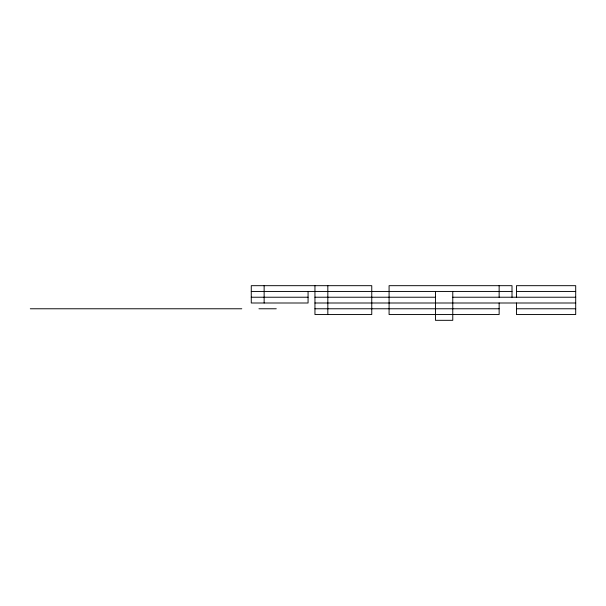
<?xml version="1.0" encoding="UTF-8"?>
<svg xmlns="http://www.w3.org/2000/svg" width="606" height="606" viewBox="0 0 606 606"><rect width="100%" height="100%" fill="white"/><g stroke="black" fill="none" stroke-linecap="round" stroke-linejoin="round"><path stroke-width="0.91" d="M251.27 291.448L512.009 291.448M516.463 291.448L575.7 291.448M251.27 297.228L308.068 297.228M314.953 297.228L435.449 297.228M452.773 297.228L575.7 297.228M314.953 303L575.7 303M30.3 308.772L241.771 308.772M258.944 308.772L276.268 308.772M314.953 308.772L499.139 308.772M516.463 308.772L575.7 308.772M516.463 297.228L516.463 285.676L575.7 285.676L575.7 314.552L516.463 314.552L516.463 303M512.009 297.228L512.009 285.676L389.082 285.676L389.082 314.552L499.139 314.552L499.139 303M499.139 285.676L499.139 297.228M452.773 291.448L452.773 320.324L435.449 320.324L435.449 291.448M327.831 285.676L327.831 314.552M314.953 285.676L314.953 314.552L371.758 314.552L371.758 285.676L251.27 285.676L251.27 303L308.068 303L308.068 291.448M264.14 285.676L264.14 303"/></g></svg>
